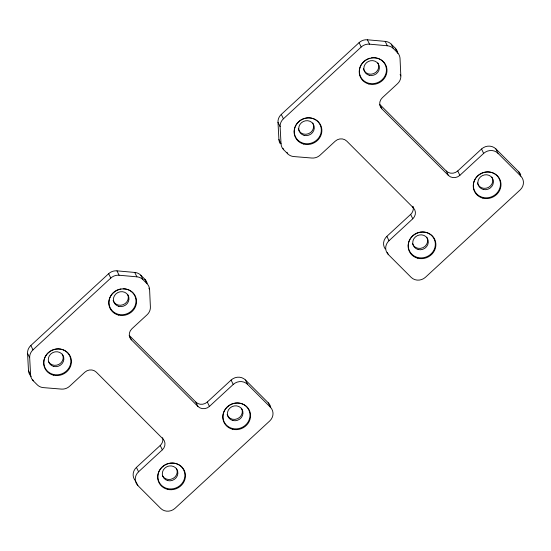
<?xml version="1.0" encoding="UTF-8"?>
<svg xmlns="http://www.w3.org/2000/svg" width="551" height="551" viewBox="0 0 551 551"><rect width="100%" height="100%" fill="white"/><g stroke="black" fill="none" stroke-linecap="round" stroke-linejoin="round"><path stroke-width="0.83" d="M31.118 376.416A10.283 9.615 -25.8 0 1 28.487 370.506L27.55 353.349A10.283 9.615 -25.8 0 1 30.856 345.477L108.657 273.695A10.283 9.615 -25.8 0 1 116.97 270.844L134.768 272.442A10.283 9.615 -25.8 0 1 140.808 275.211L144.844 279.254A10.283 9.615 -25.8 0 1 147.11 283.042M280.197 143.625A10.283 9.615 -25.8 0 1 278.916 139.444L277.986 122.288A10.283 9.615 -25.8 0 1 281.292 114.415L359.087 42.641A10.283 9.615 -25.8 0 1 367.407 39.782L385.204 41.38A10.283 9.615 -25.8 0 1 391.244 44.156L395.281 48.192A10.283 9.615 -25.8 0 1 397.85 53.44M137.881 485.569A10.283 9.615 -25.8 0 1 138.556 471.794L162.345 449.843A8.231 7.693 -25.8 0 0 162.882 438.816L96.301 372.152A8.231 7.693 -25.8 0 0 84.82 372.221L69.633 386.23A10.283 9.615 -25.8 0 1 61.395 389.096L43.391 387.622A10.283 9.615 -25.8 0 1 37.275 384.839L33.239 380.803A10.283 9.615 -25.8 0 1 30.601 374.887L29.671 357.73A10.283 9.615 -25.8 0 1 32.977 349.864L110.772 278.083A10.283 9.615 -25.8 0 1 119.092 275.231L136.889 276.829A10.283 9.615 -25.8 0 1 142.929 279.598L146.965 283.641A10.283 9.615 -25.8 0 1 149.603 289.626L150.395 306.976A10.283 9.615 -25.8 0 1 147.089 314.766L131.903 328.782A8.231 7.693 -25.8 0 0 131.365 339.809L197.947 406.466A8.231 7.693 -25.8 0 0 209.428 406.404L233.218 384.453A10.283 9.615 -25.8 0 1 247.571 384.371L270.376 407.196A10.283 9.615 -25.8 0 1 269.708 420.978L175.039 508.318A10.283 9.615 -25.8 0 1 160.685 508.401L137.881 485.569L136.118 481.918M388.317 254.514A10.283 9.615 -25.8 0 1 388.992 240.732L412.782 218.781A8.231 7.693 -25.8 0 0 413.319 207.755L346.737 141.09A8.231 7.693 -25.8 0 0 335.256 141.159L320.069 155.168A10.283 9.615 -25.8 0 1 311.832 158.034L293.828 156.56A10.283 9.615 -25.8 0 1 287.705 153.784L283.675 149.741A10.283 9.615 -25.8 0 1 281.038 143.832L280.108 126.668A10.283 9.615 -25.8 0 1 283.414 118.802L361.208 47.021A10.283 9.615 -25.8 0 1 369.521 44.17L387.325 45.767A10.283 9.615 -25.8 0 1 393.366 48.536L397.402 52.579A10.283 9.615 -25.8 0 1 400.04 58.571L400.832 75.921A10.283 9.615 -25.8 0 1 397.526 83.711L382.339 97.72A8.231 7.693 -25.8 0 0 381.795 108.747L448.383 175.404A8.231 7.693 -25.8 0 0 459.865 175.342L483.654 153.392A10.283 9.615 -25.8 0 1 498.008 153.309L520.812 176.141A10.283 9.615 -25.8 0 1 520.144 189.916L425.475 277.256A10.283 9.615 -25.8 0 1 411.122 277.339L388.317 254.514L387.257 252.317M135.766 481.188A10.283 9.615 -25.8 0 1 136.434 467.406L160.231 445.456A8.231 7.693 -25.8 0 0 162.635 437.666M131.365 339.809L129.244 335.421L195.825 402.085A8.231 7.693 -25.8 0 0 207.307 402.016L231.103 380.066A10.283 9.615 -25.8 0 1 245.457 379.983L268.261 402.815A10.283 9.615 -25.8 0 1 270.727 407.409M385.225 248.976A10.283 9.615 -25.8 0 1 386.871 236.345L410.66 214.394A8.231 7.693 -25.8 0 0 413.071 206.604M381.795 108.747L379.68 104.359L446.262 171.024A8.231 7.693 -25.8 0 0 457.743 170.955L481.533 149.004A10.283 9.615 -25.8 0 1 495.893 148.922L518.691 171.754A10.283 9.615 -25.8 0 1 520.743 174.901M518.691 171.754L520.812 176.141M495.893 148.922L498.008 153.309M481.533 149.004L483.654 153.392M457.743 170.955L459.865 175.342M395.281 48.192L397.402 52.579M391.244 44.156L393.366 48.536M385.204 41.38L387.325 45.767M400.129 74.454L400.832 75.921M446.262 171.024L448.383 175.404M367.407 39.782L369.521 44.17M359.087 42.641L361.208 47.021M412.616 206.294L413.319 207.755M410.66 214.394L412.782 218.781M386.871 236.345L388.992 240.732M281.292 114.415L283.414 118.802M277.986 122.288L280.108 126.668M287.002 152.317L287.705 153.784M278.916 139.444L281.038 143.832M282.966 148.281L283.675 149.741M268.261 402.815L270.376 407.196M245.457 379.983L247.571 384.371M231.103 380.066L233.218 384.453M207.307 402.016L209.428 406.404M144.844 279.254L146.965 283.641M148.894 288.166L149.603 289.626M140.808 275.211L142.929 279.598M134.768 272.442L136.889 276.829M195.825 402.085L197.947 406.466M116.97 270.844L119.092 275.231M108.657 273.695L110.772 278.083M160.231 445.456L162.345 449.843M136.434 467.406L138.556 471.794M30.856 345.477L32.977 349.864M27.55 353.349L29.671 357.73M28.487 370.506L30.601 374.887M32.53 379.343L33.239 380.803M426.811 237.205A7.886 7.37 -25.8 0 1 422.844 247.73A7.886 7.37 -25.8 0 1 412.451 243.576M312.796 123.052A7.886 7.37 -25.8 0 1 308.519 133.714A7.886 7.37 -25.8 0 1 298.263 128.803M491.926 177.126A7.886 7.37 -25.8 0 1 488.579 187.347A7.886 7.37 -25.8 0 1 478.082 184.675M477.8 184.103A7.886 7.37 -25.8 0 1 477.393 182.877M377.91 62.979A7.886 7.37 -25.8 0 1 373.633 73.641A7.886 7.37 -25.8 0 1 363.378 68.73M475.906 177.842A13.713 12.818 -25.8 0 1 499.158 178.676A13.713 12.818 -25.8 0 1 486.044 197.843A13.713 12.818 -25.8 0 1 475.506 178.421M377.015 58.131A13.713 12.818 -25.8 0 1 383.62 78.09A13.713 12.818 -25.8 0 1 361.449 78.214A13.713 12.818 -25.8 0 1 370.003 58.172M371.402 57.876A13.713 12.818 -25.8 0 1 376.333 57.972M176.375 468.267A7.886 7.37 -25.8 0 1 173.028 478.488A7.886 7.37 -25.8 0 1 162.531 475.816M62.359 354.114A7.886 7.37 -25.8 0 1 59.019 364.335A7.886 7.37 -25.8 0 1 48.522 361.663M241.49 408.188A7.886 7.37 -25.8 0 1 237.529 418.719A7.886 7.37 -25.8 0 1 227.129 414.559M127.763 294.613A7.886 7.37 -25.8 0 1 123.197 304.696A7.886 7.37 -25.8 0 1 113.12 300.412M168.475 463.453A13.713 12.818 -25.8 0 1 184.578 478.165A13.713 12.818 -25.8 0 1 163.082 486.671A13.713 12.818 -25.8 0 1 165.142 464.775M165.782 464.445A13.713 12.818 -25.8 0 1 167.786 463.653M233.583 403.38A13.713 12.818 -25.8 0 1 249.693 418.085A13.713 12.818 -25.8 0 1 228.197 426.598A13.713 12.818 -25.8 0 1 230.256 404.696M230.89 404.372A13.713 12.818 -25.8 0 1 232.901 403.573M123.093 288.765A13.713 12.818 -25.8 0 1 134.23 307.589A13.713 12.818 -25.8 0 1 111.144 309.462A13.713 12.818 -25.8 0 1 120.972 288.938M418.161 249.52A7.886 7.37 -25.8 0 0 428.134 240.319A7.886 7.37 -25.8 0 0 415.282 237.04A7.886 7.37 -25.8 0 0 418.161 249.52M369.26 75.294A7.886 7.37 -25.8 0 0 379.233 66.092A7.886 7.37 -25.8 0 0 366.381 62.821A7.886 7.37 -25.8 0 0 369.26 75.294M483.275 189.448A7.886 7.37 -25.8 0 0 493.248 180.239A7.886 7.37 -25.8 0 0 480.396 176.967A7.886 7.37 -25.8 0 0 483.275 189.448M304.145 135.374A7.886 7.37 -25.8 0 0 314.125 126.165A7.886 7.37 -25.8 0 0 301.266 122.894A7.886 7.37 -25.8 0 0 304.145 135.374M417.789 258.247A14.057 13.141 -25.8 0 0 435.579 241.841A14.057 13.141 -25.8 0 0 412.658 236A14.057 13.141 -25.8 0 0 417.789 258.247M303.78 144.1A14.057 13.141 -25.8 0 0 321.564 127.687A14.057 13.141 -25.8 0 0 298.649 121.854A14.057 13.141 -25.8 0 0 303.78 144.1M368.894 84.021A14.057 13.141 -25.8 0 0 386.678 67.615A14.057 13.141 -25.8 0 0 363.756 61.774A14.057 13.141 -25.8 0 0 368.894 84.021M482.903 198.174A14.057 13.141 -25.8 0 0 500.687 181.761A14.057 13.141 -25.8 0 0 477.772 175.927A14.057 13.141 -25.8 0 0 482.903 198.174M417.686 257.496A13.713 12.818 -25.8 0 0 435.035 241.483A13.713 12.818 -25.8 0 0 412.678 235.794A13.713 12.818 -25.8 0 0 417.686 257.496M303.67 143.343A13.713 12.818 -25.8 0 0 321.019 127.336A13.713 12.818 -25.8 0 0 298.663 121.64A13.713 12.818 -25.8 0 0 303.67 143.343M167.724 480.582A7.886 7.37 -25.8 0 0 177.704 471.38A7.886 7.37 -25.8 0 0 164.845 468.102A7.886 7.37 -25.8 0 0 167.724 480.582M118.823 306.356A7.886 7.37 -25.8 0 0 128.803 297.154A7.886 7.37 -25.8 0 0 115.944 293.876A7.886 7.37 -25.8 0 0 118.823 306.356M232.839 420.509A7.886 7.37 -25.8 0 0 242.812 411.301A7.886 7.37 -25.8 0 0 229.96 408.029A7.886 7.37 -25.8 0 0 232.839 420.509M53.709 366.436A7.886 7.37 -25.8 0 0 63.689 357.227A7.886 7.37 -25.8 0 0 50.83 353.956A7.886 7.37 -25.8 0 0 53.709 366.436M167.359 489.309A14.057 13.141 -25.8 0 0 185.143 472.896A14.057 13.141 -25.8 0 0 162.228 467.062A14.057 13.141 -25.8 0 0 167.359 489.309M53.344 375.155A14.057 13.141 -25.8 0 0 71.127 358.749A14.057 13.141 -25.8 0 0 48.212 352.915A14.057 13.141 -25.8 0 0 53.344 375.155M118.458 315.082A14.057 13.141 -25.8 0 0 136.242 298.676A14.057 13.141 -25.8 0 0 113.327 292.836A14.057 13.141 -25.8 0 0 118.458 315.082M232.467 429.229A14.057 13.141 -25.8 0 0 250.257 412.823A14.057 13.141 -25.8 0 0 227.336 406.989A14.057 13.141 -25.8 0 0 232.467 429.229M53.233 374.404A13.713 12.818 -25.8 0 0 70.583 358.398A13.713 12.818 -25.8 0 0 48.226 352.702A13.713 12.818 -25.8 0 0 53.233 374.404"/></g></svg>
